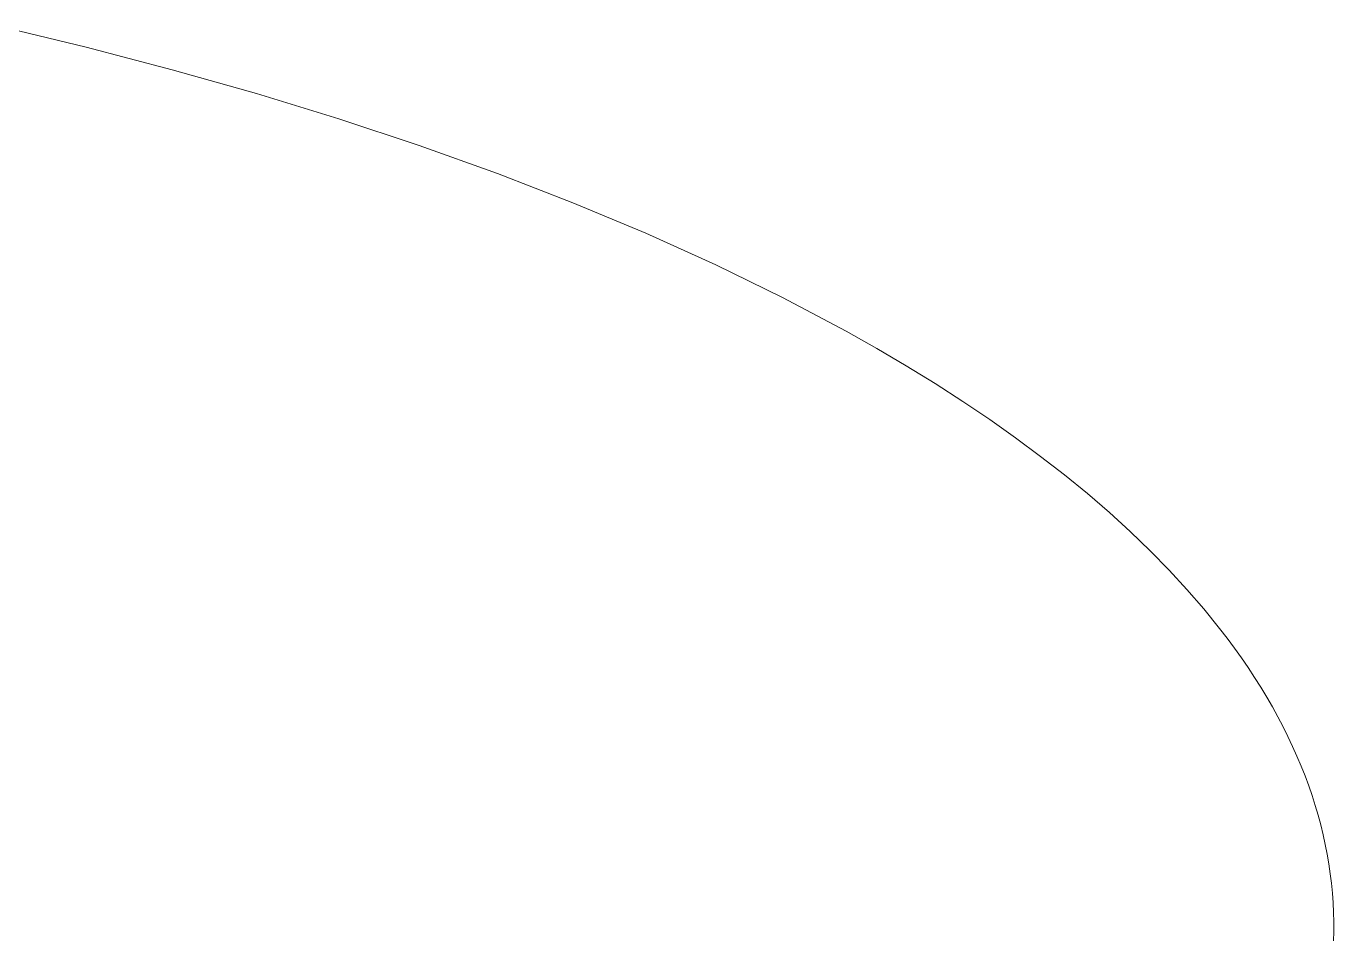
# Model space of a CAD drawing. Header units: inches. Extents: x 34 to 350, y 156 to 377.
# Drawn here: x 153.674 to 157.256, y 203.387 to 205.872 of the extents above; entities that cross this region are included whole.
import ezdxf

# ---------------------------------------------------------------- set-up
doc = ezdxf.new("R2010")
doc.units = ezdxf.units.IN
doc.header["$MEASUREMENT"] = 0
doc.layers.add('DIMS', color=7, linetype='Continuous')

# ---------------------------------------------------------------- blocks, each defined once
blk = doc.blocks.new('block 1785')
at = {"layer": 'DIMS', "color": 7, "lineweight": 18, "true_color": 0xffffff}
blk.add_lwpolyline([(153.5992, 205.8722), (153.8383, 205.8145)], dxfattribs=at)
blk = doc.blocks.new('block 1786')
at = {"layer": 'DIMS', "color": 7, "lineweight": 18, "true_color": 0xffffff}
blk.add_lwpolyline([(153.8383, 205.8145), (154.0736, 205.7526)], dxfattribs=at)
blk = doc.blocks.new('block 1787')
at = {"layer": 'DIMS', "color": 7, "lineweight": 18, "true_color": 0xffffff}
blk.add_lwpolyline([(154.0736, 205.7526), (154.3044, 205.6875)], dxfattribs=at)
blk = doc.blocks.new('block 1788')
at = {"layer": 'DIMS', "color": 7, "lineweight": 18, "true_color": 0xffffff}
blk.add_lwpolyline([(154.3044, 205.6875), (154.5301, 205.6181)], dxfattribs=at)
blk = doc.blocks.new('block 1789')
at = {"layer": 'DIMS', "color": 7, "lineweight": 18, "true_color": 0xffffff}
blk.add_lwpolyline([(154.5301, 205.6181), (154.7506, 205.5451)], dxfattribs=at)
blk = doc.blocks.new('block 1790')
at = {"layer": 'DIMS', "color": 7, "lineweight": 18, "true_color": 0xffffff}
blk.add_lwpolyline([(154.7506, 205.5451), (154.9644, 205.4686)], dxfattribs=at)
blk = doc.blocks.new('block 1791')
at = {"layer": 'DIMS', "color": 7, "lineweight": 18, "true_color": 0xffffff}
blk.add_lwpolyline([(154.9644, 205.4686), (155.1714, 205.3887)], dxfattribs=at)
blk = doc.blocks.new('block 1792')
at = {"layer": 'DIMS', "color": 7, "lineweight": 18, "true_color": 0xffffff}
blk.add_lwpolyline([(155.1714, 205.3887), (155.3712, 205.3053)], dxfattribs=at)
blk = doc.blocks.new('block 1793')
at = {"layer": 'DIMS', "color": 7, "lineweight": 18, "true_color": 0xffffff}
blk.add_lwpolyline([(155.3712, 205.3053), (155.5629, 205.2188)], dxfattribs=at)
blk = doc.blocks.new('block 1794')
at = {"layer": 'DIMS', "color": 7, "lineweight": 18, "true_color": 0xffffff}
blk.add_lwpolyline([(155.5629, 205.2188), (155.7459, 205.1296)], dxfattribs=at)
blk = doc.blocks.new('block 1795')
at = {"layer": 'DIMS', "color": 7, "lineweight": 18, "true_color": 0xffffff}
blk.add_lwpolyline([(155.7459, 205.1296), (155.92, 205.0368)], dxfattribs=at)
blk = doc.blocks.new('block 1796')
at = {"layer": 'DIMS', "color": 7, "lineweight": 18, "true_color": 0xffffff}
blk.add_lwpolyline([(155.92, 205.0368), (156.0036, 204.9897)], dxfattribs=at)
blk = doc.blocks.new('block 1797')
at = {"layer": 'DIMS', "color": 7, "lineweight": 18, "true_color": 0xffffff}
blk.add_lwpolyline([(156.0036, 204.9897), (156.0847, 204.9417)], dxfattribs=at)
blk = doc.blocks.new('block 1798')
at = {"layer": 'DIMS', "color": 7, "lineweight": 18, "true_color": 0xffffff}
blk.add_lwpolyline([(156.0847, 204.9417), (156.1634, 204.8934)], dxfattribs=at)
blk = doc.blocks.new('block 1799')
at = {"layer": 'DIMS', "color": 7, "lineweight": 18, "true_color": 0xffffff}
blk.add_lwpolyline([(156.1634, 204.8934), (156.2394, 204.8447)], dxfattribs=at)
blk = doc.blocks.new('block 1800')
at = {"layer": 'DIMS', "color": 7, "lineweight": 18, "true_color": 0xffffff}
blk.add_lwpolyline([(156.2394, 204.8447), (156.3131, 204.7949)], dxfattribs=at)
blk = doc.blocks.new('block 1801')
at = {"layer": 'DIMS', "color": 7, "lineweight": 18, "true_color": 0xffffff}
blk.add_lwpolyline([(156.3131, 204.7949), (156.3837, 204.745)], dxfattribs=at)
blk = doc.blocks.new('block 1802')
at = {"layer": 'DIMS', "color": 7, "lineweight": 18, "true_color": 0xffffff}
blk.add_lwpolyline([(156.3837, 204.745), (156.4521, 204.6941)], dxfattribs=at)
blk = doc.blocks.new('block 1803')
at = {"layer": 'DIMS', "color": 7, "lineweight": 18, "true_color": 0xffffff}
blk.add_lwpolyline([(156.4521, 204.6941), (156.5176, 204.6435)], dxfattribs=at)
blk = doc.blocks.new('block 1804')
at = {"layer": 'DIMS', "color": 7, "lineweight": 18, "true_color": 0xffffff}
blk.add_lwpolyline([(156.5176, 204.6435), (156.5806, 204.5922)], dxfattribs=at)
blk = doc.blocks.new('block 1805')
at = {"layer": 'DIMS', "color": 7, "lineweight": 18, "true_color": 0xffffff}
blk.add_lwpolyline([(156.5806, 204.5922), (156.6409, 204.5401)], dxfattribs=at)
blk = doc.blocks.new('block 1806')
at = {"layer": 'DIMS', "color": 7, "lineweight": 18, "true_color": 0xffffff}
blk.add_lwpolyline([(156.6409, 204.5401), (156.6983, 204.4881)], dxfattribs=at)
blk = doc.blocks.new('block 1807')
at = {"layer": 'DIMS', "color": 7, "lineweight": 18, "true_color": 0xffffff}
blk.add_lwpolyline([(156.6983, 204.4881), (156.7525, 204.4354)], dxfattribs=at)
blk = doc.blocks.new('block 1808')
at = {"layer": 'DIMS', "color": 7, "lineweight": 18, "true_color": 0xffffff}
blk.add_lwpolyline([(156.7525, 204.4354), (156.8044, 204.3827)], dxfattribs=at)
blk = doc.blocks.new('block 1809')
at = {"layer": 'DIMS', "color": 7, "lineweight": 18, "true_color": 0xffffff}
blk.add_lwpolyline([(156.8044, 204.3827), (156.8533, 204.3298)], dxfattribs=at)
blk = doc.blocks.new('block 1810')
at = {"layer": 'DIMS', "color": 7, "lineweight": 18, "true_color": 0xffffff}
blk.add_lwpolyline([(156.8533, 204.3298), (156.8996, 204.2766)], dxfattribs=at)
blk = doc.blocks.new('block 1811')
at = {"layer": 'DIMS', "color": 7, "lineweight": 18, "true_color": 0xffffff}
blk.add_lwpolyline([(156.8996, 204.2766), (156.943, 204.2232)], dxfattribs=at)
blk = doc.blocks.new('block 1812')
at = {"layer": 'DIMS', "color": 7, "lineweight": 18, "true_color": 0xffffff}
blk.add_lwpolyline([(156.943, 204.2232), (156.9634, 204.1963)], dxfattribs=at)
blk = doc.blocks.new('block 1813')
at = {"layer": 'DIMS', "color": 7, "lineweight": 18, "true_color": 0xffffff}
blk.add_lwpolyline([(156.9634, 204.1963), (156.9834, 204.1693)], dxfattribs=at)
blk = doc.blocks.new('block 1814')
at = {"layer": 'DIMS', "color": 7, "lineweight": 18, "true_color": 0xffffff}
blk.add_lwpolyline([(156.9834, 204.1693), (157.0025, 204.1424)], dxfattribs=at)
blk = doc.blocks.new('block 1815')
at = {"layer": 'DIMS', "color": 7, "lineweight": 18, "true_color": 0xffffff}
blk.add_lwpolyline([(157.0025, 204.1424), (157.0209, 204.1157)], dxfattribs=at)
blk = doc.blocks.new('block 1816')
at = {"layer": 'DIMS', "color": 7, "lineweight": 18, "true_color": 0xffffff}
blk.add_lwpolyline([(157.0209, 204.1157), (157.0385, 204.089)], dxfattribs=at)
blk = doc.blocks.new('block 1817')
at = {"layer": 'DIMS', "color": 7, "lineweight": 18, "true_color": 0xffffff}
blk.add_lwpolyline([(157.0385, 204.089), (157.0557, 204.062)], dxfattribs=at)
blk = doc.blocks.new('block 1818')
at = {"layer": 'DIMS', "color": 7, "lineweight": 18, "true_color": 0xffffff}
blk.add_lwpolyline([(157.0557, 204.062), (157.0719, 204.0351)], dxfattribs=at)
blk = doc.blocks.new('block 1819')
at = {"layer": 'DIMS', "color": 7, "lineweight": 18, "true_color": 0xffffff}
blk.add_lwpolyline([(157.0719, 204.0351), (157.0874, 204.0082)], dxfattribs=at)
blk = doc.blocks.new('block 1820')
at = {"layer": 'DIMS', "color": 7, "lineweight": 18, "true_color": 0xffffff}
blk.add_lwpolyline([(157.0874, 204.0082), (157.1026, 203.9807)], dxfattribs=at)
blk = doc.blocks.new('block 1821')
at = {"layer": 'DIMS', "color": 7, "lineweight": 18, "true_color": 0xffffff}
blk.add_lwpolyline([(157.1026, 203.9807), (157.1167, 203.954)], dxfattribs=at)
blk = doc.blocks.new('block 1822')
at = {"layer": 'DIMS', "color": 7, "lineweight": 18, "true_color": 0xffffff}
blk.add_lwpolyline([(157.1167, 203.954), (157.1299, 203.9273)], dxfattribs=at)
blk = doc.blocks.new('block 1823')
at = {"layer": 'DIMS', "color": 7, "lineweight": 18, "true_color": 0xffffff}
blk.add_lwpolyline([(157.1299, 203.9273), (157.143, 203.8997)], dxfattribs=at)
blk = doc.blocks.new('block 1824')
at = {"layer": 'DIMS', "color": 7, "lineweight": 18, "true_color": 0xffffff}
blk.add_lwpolyline([(157.143, 203.8997), (157.1549, 203.8732)], dxfattribs=at)
blk = doc.blocks.new('block 1825')
at = {"layer": 'DIMS', "color": 7, "lineweight": 18, "true_color": 0xffffff}
blk.add_lwpolyline([(157.1549, 203.8732), (157.1663, 203.8461)], dxfattribs=at)
blk = doc.blocks.new('block 1826')
at = {"layer": 'DIMS', "color": 7, "lineweight": 18, "true_color": 0xffffff}
blk.add_lwpolyline([(157.1663, 203.8461), (157.1771, 203.8193)], dxfattribs=at)
blk = doc.blocks.new('block 1827')
at = {"layer": 'DIMS', "color": 7, "lineweight": 18, "true_color": 0xffffff}
blk.add_lwpolyline([(157.1771, 203.8193), (157.1871, 203.7922)], dxfattribs=at)
blk = doc.blocks.new('block 1828')
at = {"layer": 'DIMS', "color": 7, "lineweight": 18, "true_color": 0xffffff}
blk.add_lwpolyline([(157.1871, 203.7922), (157.1961, 203.7653)], dxfattribs=at)
blk = doc.blocks.new('block 1829')
at = {"layer": 'DIMS', "color": 7, "lineweight": 18, "true_color": 0xffffff}
blk.add_lwpolyline([(157.1961, 203.7653), (157.2049, 203.7381)], dxfattribs=at)
blk = doc.blocks.new('block 1830')
at = {"layer": 'DIMS', "color": 7, "lineweight": 18, "true_color": 0xffffff}
blk.add_lwpolyline([(157.2049, 203.7381), (157.2128, 203.7118)], dxfattribs=at)
blk = doc.blocks.new('block 1831')
at = {"layer": 'DIMS', "color": 7, "lineweight": 18, "true_color": 0xffffff}
blk.add_lwpolyline([(157.2128, 203.7118), (157.22, 203.6851)], dxfattribs=at)
blk = doc.blocks.new('block 1832')
at = {"layer": 'DIMS', "color": 7, "lineweight": 18, "true_color": 0xffffff}
blk.add_lwpolyline([(157.22, 203.6851), (157.2268, 203.6579)], dxfattribs=at)
blk = doc.blocks.new('block 1833')
at = {"layer": 'DIMS', "color": 7, "lineweight": 18, "true_color": 0xffffff}
blk.add_lwpolyline([(157.2268, 203.6579), (157.2324, 203.6312)], dxfattribs=at)
blk = doc.blocks.new('block 1834')
at = {"layer": 'DIMS', "color": 7, "lineweight": 18, "true_color": 0xffffff}
blk.add_lwpolyline([(157.2324, 203.6312), (157.2379, 203.6048)], dxfattribs=at)
blk = doc.blocks.new('block 1835')
at = {"layer": 'DIMS', "color": 7, "lineweight": 18, "true_color": 0xffffff}
blk.add_lwpolyline([(157.2379, 203.6048), (157.2423, 203.5783)], dxfattribs=at)
blk = doc.blocks.new('block 1836')
at = {"layer": 'DIMS', "color": 7, "lineweight": 18, "true_color": 0xffffff}
blk.add_lwpolyline([(157.2423, 203.5783), (157.2462, 203.5516)], dxfattribs=at)
blk = doc.blocks.new('block 1837')
at = {"layer": 'DIMS', "color": 7, "lineweight": 18, "true_color": 0xffffff}
blk.add_lwpolyline([(157.2462, 203.5516), (157.2495, 203.5252)], dxfattribs=at)
blk = doc.blocks.new('block 1838')
at = {"layer": 'DIMS', "color": 7, "lineweight": 18, "true_color": 0xffffff}
blk.add_lwpolyline([(157.2495, 203.5252), (157.2521, 203.4985)], dxfattribs=at)
blk = doc.blocks.new('block 1839')
at = {"layer": 'DIMS', "color": 7, "lineweight": 18, "true_color": 0xffffff}
blk.add_lwpolyline([(157.2521, 203.4985), (157.2541, 203.4722)], dxfattribs=at)
blk = doc.blocks.new('block 1840')
at = {"layer": 'DIMS', "color": 7, "lineweight": 18, "true_color": 0xffffff}
blk.add_lwpolyline([(157.2541, 203.4722), (157.255, 203.4456)], dxfattribs=at)
blk = doc.blocks.new('block 1841')
at = {"layer": 'DIMS', "color": 7, "lineweight": 18, "true_color": 0xffffff}
blk.add_lwpolyline([(157.255, 203.4456), (157.2559, 203.4198)], dxfattribs=at)
blk = doc.blocks.new('block 1842')
at = {"layer": 'DIMS', "color": 7, "lineweight": 18, "true_color": 0xffffff}
blk.add_lwpolyline([(157.2559, 203.4198), (157.2559, 203.3933)], dxfattribs=at)
blk = doc.blocks.new('block 1843')
at = {"layer": 'DIMS', "color": 7, "lineweight": 18, "true_color": 0xffffff}
blk.add_lwpolyline([(157.2559, 203.3933), (157.255, 203.3674)], dxfattribs=at)

msp = doc.modelspace()

# ---------------------------------------------------------------- block references
at = {"layer": 'DIMS'}
for name in ['block 1785', 'block 1786', 'block 1787', 'block 1788', 'block 1789', 'block 1790', 'block 1791', 'block 1792', 'block 1793', 'block 1794', 'block 1795', 'block 1796', 'block 1797', 'block 1798', 'block 1799', 'block 1800', 'block 1801', 'block 1802', 'block 1803', 'block 1804', 'block 1805', 'block 1806', 'block 1807', 'block 1808', 'block 1809', 'block 1810', 'block 1811', 'block 1812', 'block 1813', 'block 1814', 'block 1815', 'block 1816', 'block 1817', 'block 1818', 'block 1819', 'block 1820', 'block 1821', 'block 1822', 'block 1823', 'block 1824', 'block 1825', 'block 1826', 'block 1827', 'block 1828', 'block 1829', 'block 1830', 'block 1831', 'block 1832', 'block 1833', 'block 1834', 'block 1835', 'block 1836', 'block 1837', 'block 1838', 'block 1839', 'block 1840', 'block 1841', 'block 1842', 'block 1843']:
    msp.add_blockref(name, (0, 0), dxfattribs=at)

doc.saveas('drawing.dxf')
